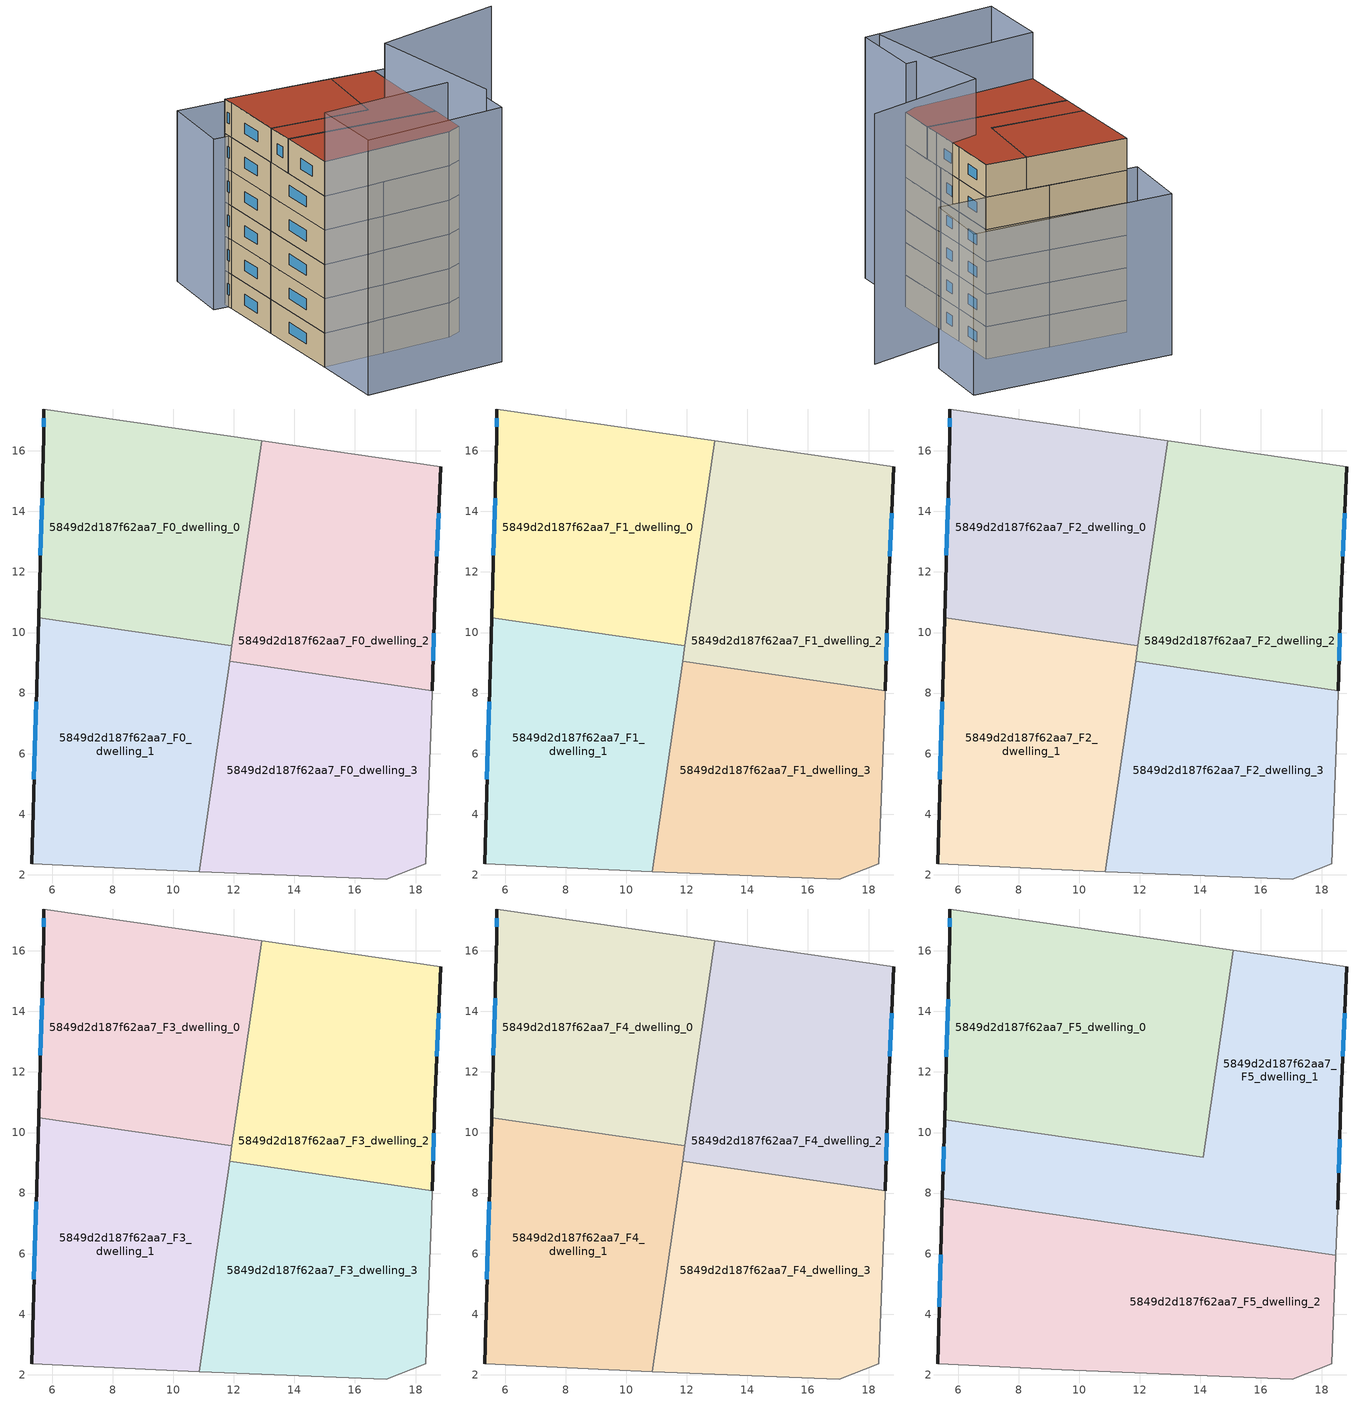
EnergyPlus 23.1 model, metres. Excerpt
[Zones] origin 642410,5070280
5849d2d187f62aa7_F0_dwelling_0
 floor ground (EU_floor_Construction): 12.92,16.33 11.94,9.57 5.56,10.49 5.73,16.48 5.73,17.38 z0
 wall outside (EU_wall_Construction): 5.73,17.38 5.73,16.48 5.56,10.49 z0:3
 wall to 5849d2d187f62aa7_F0_dwelling_1 (EU_wall_Construction): 5.56,10.49 11.94,9.57 z0:3
 wall adiabatic (EU_wall_Construction): 12.92,16.33 5.73,17.38 z0:3
 wall to 5849d2d187f62aa7_F0_dwelling_2 (EU_wall_Construction): 11.94,9.57 12.92,16.33 z0:3
 window (EU_Window_Construction): 5.67,14.43 5.62,12.54 / 5.73,17.07 5.73,16.79 z1.03:1.97
5849d2d187f62aa7_F0_dwelling_1
 floor ground (EU_floor_Construction): 11.94,9.57 10.85,2.11 9.43,2.17 5.32,2.37 5.56,10.49 z0
 wall outside (EU_wall_Construction): 5.56,10.49 5.32,2.37 z0:3
 wall adiabatic (EU_wall_Construction): 5.32,2.37 9.43,2.17 10.85,2.11 z0:3
 wall to 5849d2d187f62aa7_F0_dwelling_3 (EU_wall_Construction): 10.85,2.11 11.86,9.05 z0:3
 wall to 5849d2d187f62aa7_F0_dwelling_2 (EU_wall_Construction): 11.86,9.05 11.93,9.57 z0:3
 window (EU_Window_Construction): 5.48,7.71 5.4,5.15 z1.03:1.97
5849d2d187f62aa7_F0_dwelling_2
 floor ground (EU_floor_Construction): 18.84,15.47 18.64,10.97 18.55,8.08 11.86,9.05 12.92,16.33 z0
 wall outside (EU_wall_Construction): 18.55,8.08 18.64,10.97 18.84,15.47 z0:3
 wall to 5849d2d187f62aa7_F0_dwelling_3 (EU_wall_Construction): 11.86,9.05 18.55,8.08 z0:3
 wall adiabatic (EU_wall_Construction): 18.84,15.47 12.92,16.33 z0:3
 window (EU_Window_Construction): 18.71,12.51 18.77,13.93 / 18.58,9.07 18.61,9.98 z1.03:1.97
5849d2d187f62aa7_F0_dwelling_3
 floor ground (EU_floor_Construction): 18.55,8.08 18.54,7.47 18.33,2.36 17.03,1.86 10.85,2.11 11.86,9.05 z0
 wall adiabatic (EU_wall_Construction): 10.85,2.11 17.03,1.86 18.33,2.36 18.54,7.47 18.55,8.08 z0:3
5849d2d187f62aa7_F1_dwelling_0
 floor to 5849d2d187f62aa7_F0_dwelling_0 (EU_floor_Construction): 12.92,16.33 11.94,9.57 5.56,10.49 5.73,16.48 5.73,17.38 z3
 wall outside (EU_wall_Construction): 5.73,17.38 5.73,16.48 5.56,10.49 z3:6
 wall to 5849d2d187f62aa7_F1_dwelling_1 (EU_wall_Construction): 5.56,10.49 11.94,9.57 z3:6
 wall adiabatic (EU_wall_Construction): 12.92,16.33 5.73,17.38 z3:6
 wall to 5849d2d187f62aa7_F1_dwelling_2 (EU_wall_Construction): 11.94,9.57 12.92,16.33 z3:6
 window (EU_Window_Construction): 5.67,14.43 5.62,12.54 / 5.73,17.07 5.73,16.79 z4.03:4.97
5849d2d187f62aa7_F1_dwelling_1
 floor to 5849d2d187f62aa7_F0_dwelling_1 (EU_floor_Construction): 11.94,9.57 10.85,2.11 9.43,2.17 5.32,2.37 5.56,10.49 z3
 wall outside (EU_wall_Construction): 5.56,10.49 5.32,2.37 z3:6
 wall adiabatic (EU_wall_Construction): 5.32,2.37 9.43,2.17 10.85,2.11 z3:6
 wall to 5849d2d187f62aa7_F1_dwelling_3 (EU_wall_Construction): 10.85,2.11 11.86,9.05 z3:6
 wall to 5849d2d187f62aa7_F1_dwelling_2 (EU_wall_Construction): 11.86,9.05 11.93,9.57 z3:6
 window (EU_Window_Construction): 5.48,7.71 5.4,5.15 z4.03:4.97
5849d2d187f62aa7_F1_dwelling_2
 floor to 5849d2d187f62aa7_F0_dwelling_2 (EU_floor_Construction): 18.84,15.47 18.64,10.97 18.55,8.08 11.86,9.05 12.92,16.33 z3
 wall outside (EU_wall_Construction): 18.55,8.08 18.64,10.97 18.84,15.47 z3:6
 wall to 5849d2d187f62aa7_F1_dwelling_3 (EU_wall_Construction): 11.86,9.05 18.55,8.08 z3:6
 wall adiabatic (EU_wall_Construction): 18.84,15.47 12.92,16.33 z3:6
 window (EU_Window_Construction): 18.71,12.51 18.77,13.93 / 18.58,9.07 18.61,9.98 z4.03:4.97
5849d2d187f62aa7_F1_dwelling_3
 floor to 5849d2d187f62aa7_F0_dwelling_3 (EU_floor_Construction): 18.55,8.08 18.54,7.47 18.33,2.36 17.03,1.86 10.85,2.11 11.86,9.05 z3
 wall adiabatic (EU_wall_Construction): 10.85,2.11 17.03,1.86 18.33,2.36 18.54,7.47 18.55,8.08 z3:6
5849d2d187f62aa7_F2_dwelling_0
 floor to 5849d2d187f62aa7_F1_dwelling_0 (EU_floor_Construction): 12.92,16.33 11.94,9.57 5.56,10.49 5.73,16.48 5.73,17.38 z6
 wall outside (EU_wall_Construction): 5.73,17.38 5.73,16.48 5.56,10.49 z6:9
 wall to 5849d2d187f62aa7_F2_dwelling_1 (EU_wall_Construction): 5.56,10.49 11.94,9.57 z6:9
 wall adiabatic (EU_wall_Construction): 12.92,16.33 5.73,17.38 z6:9
 wall to 5849d2d187f62aa7_F2_dwelling_2 (EU_wall_Construction): 11.94,9.57 12.92,16.33 z6:9
 window (EU_Window_Construction): 5.67,14.43 5.62,12.54 / 5.73,17.07 5.73,16.79 z7.03:7.97
5849d2d187f62aa7_F2_dwelling_1
 floor to 5849d2d187f62aa7_F1_dwelling_1 (EU_floor_Construction): 11.94,9.57 10.85,2.11 9.43,2.17 5.32,2.37 5.56,10.49 z6
 wall outside (EU_wall_Construction): 5.56,10.49 5.32,2.37 z6:9
 wall adiabatic (EU_wall_Construction): 5.32,2.37 9.43,2.17 10.85,2.11 z6:9
 wall to 5849d2d187f62aa7_F2_dwelling_3 (EU_wall_Construction): 10.85,2.11 11.86,9.05 z6:9
 wall to 5849d2d187f62aa7_F2_dwelling_2 (EU_wall_Construction): 11.86,9.05 11.93,9.57 z6:9
 window (EU_Window_Construction): 5.48,7.71 5.4,5.15 z7.03:7.97
5849d2d187f62aa7_F2_dwelling_2
 floor to 5849d2d187f62aa7_F1_dwelling_2 (EU_floor_Construction): 18.84,15.47 18.64,10.97 18.55,8.08 11.86,9.05 12.92,16.33 z6
 wall outside (EU_wall_Construction): 18.55,8.08 18.64,10.97 18.84,15.47 z6:9
 wall to 5849d2d187f62aa7_F2_dwelling_3 (EU_wall_Construction): 11.86,9.05 18.55,8.08 z6:9
 wall adiabatic (EU_wall_Construction): 18.84,15.47 12.92,16.33 z6:9
 window (EU_Window_Construction): 18.71,12.51 18.77,13.93 / 18.58,9.07 18.61,9.98 z7.03:7.97
5849d2d187f62aa7_F2_dwelling_3
 floor to 5849d2d187f62aa7_F1_dwelling_3 (EU_floor_Construction): 18.55,8.08 18.54,7.47 18.33,2.36 17.03,1.86 10.85,2.11 11.86,9.05 z6
 wall adiabatic (EU_wall_Construction): 10.85,2.11 17.03,1.86 18.33,2.36 18.54,7.47 18.55,8.08 z6:9
5849d2d187f62aa7_F3_dwelling_0
 floor to 5849d2d187f62aa7_F2_dwelling_0 (EU_floor_Construction): 12.92,16.33 11.94,9.57 5.56,10.49 5.73,16.48 5.73,17.38 z9
 wall outside (EU_wall_Construction): 5.73,17.38 5.73,16.48 5.56,10.49 z9:12
 wall to 5849d2d187f62aa7_F3_dwelling_1 (EU_wall_Construction): 5.56,10.49 11.94,9.57 z9:12
 wall adiabatic (EU_wall_Construction): 12.92,16.33 5.73,17.38 z9:12
 wall to 5849d2d187f62aa7_F3_dwelling_2 (EU_wall_Construction): 11.94,9.57 12.92,16.33 z9:12
 window (EU_Window_Construction): 5.67,14.43 5.62,12.54 / 5.73,17.07 5.73,16.79 z10.03:10.97
5849d2d187f62aa7_F3_dwelling_1
 floor to 5849d2d187f62aa7_F2_dwelling_1 (EU_floor_Construction): 11.94,9.57 10.85,2.11 9.43,2.17 5.32,2.37 5.56,10.49 z9
 wall outside (EU_wall_Construction): 5.56,10.49 5.32,2.37 z9:12
 wall adiabatic (EU_wall_Construction): 5.32,2.37 9.43,2.17 10.85,2.11 z9:12
 wall to 5849d2d187f62aa7_F3_dwelling_3 (EU_wall_Construction): 10.85,2.11 11.86,9.05 z9:12
 wall to 5849d2d187f62aa7_F3_dwelling_2 (EU_wall_Construction): 11.86,9.05 11.93,9.57 z9:12
 window (EU_Window_Construction): 5.48,7.71 5.4,5.15 z10.03:10.97
5849d2d187f62aa7_F3_dwelling_2
 floor to 5849d2d187f62aa7_F2_dwelling_2 (EU_floor_Construction): 18.84,15.47 18.64,10.97 18.55,8.08 11.86,9.05 12.92,16.33 z9
 wall outside (EU_wall_Construction): 18.55,8.08 18.64,10.97 18.84,15.47 z9:12
 wall to 5849d2d187f62aa7_F3_dwelling_3 (EU_wall_Construction): 11.86,9.05 18.55,8.08 z9:12
 wall adiabatic (EU_wall_Construction): 18.84,15.47 12.92,16.33 z9:12
 window (EU_Window_Construction): 18.71,12.51 18.77,13.93 / 18.58,9.07 18.61,9.98 z10.03:10.97
5849d2d187f62aa7_F3_dwelling_3
 floor to 5849d2d187f62aa7_F2_dwelling_3 (EU_floor_Construction): 18.55,8.08 18.54,7.47 18.33,2.36 17.03,1.86 10.85,2.11 11.86,9.05 z9
 wall adiabatic (EU_wall_Construction): 10.85,2.11 17.03,1.86 18.33,2.36 18.54,7.47 18.55,8.08 z9:12
5849d2d187f62aa7_F4_dwelling_0
 floor to 5849d2d187f62aa7_F3_dwelling_0 (EU_floor_Construction): 12.92,16.33 11.94,9.57 5.56,10.49 5.73,16.48 5.73,17.38 z12
 wall outside (EU_wall_Construction): 5.73,17.38 5.73,16.48 5.56,10.49 z12:15
 wall to 5849d2d187f62aa7_F4_dwelling_1 (EU_wall_Construction): 5.56,10.49 11.94,9.57 z12:15
 wall adiabatic (EU_wall_Construction): 12.92,16.33 5.73,17.38 z12:15
 wall to 5849d2d187f62aa7_F4_dwelling_2 (EU_wall_Construction): 11.94,9.57 12.92,16.33 z12:15
 window (EU_Window_Construction): 5.67,14.43 5.62,12.54 / 5.73,17.07 5.73,16.79 z13.03:13.97
5849d2d187f62aa7_F4_dwelling_1
 floor to 5849d2d187f62aa7_F3_dwelling_1 (EU_floor_Construction): 11.94,9.57 10.85,2.11 9.43,2.17 5.32,2.37 5.56,10.49 z12
 wall outside (EU_wall_Construction): 5.56,10.49 5.32,2.37 z12:15
 wall adiabatic (EU_wall_Construction): 5.32,2.37 9.43,2.17 10.85,2.11 z12:15
 wall to 5849d2d187f62aa7_F4_dwelling_3 (EU_wall_Construction): 10.85,2.11 11.86,9.05 z12:15
 wall to 5849d2d187f62aa7_F4_dwelling_2 (EU_wall_Construction): 11.86,9.05 11.93,9.57 z12:15
 window (EU_Window_Construction): 5.48,7.71 5.4,5.15 z13.03:13.97
5849d2d187f62aa7_F4_dwelling_2
 floor to 5849d2d187f62aa7_F3_dwelling_2 (EU_floor_Construction): 18.84,15.47 18.64,10.97 18.55,8.08 11.86,9.05 12.92,16.33 z12
 wall outside (EU_wall_Construction): 18.55,8.08 18.64,10.97 18.84,15.47 z12:15
 wall to 5849d2d187f62aa7_F4_dwelling_3 (EU_wall_Construction): 11.86,9.05 18.55,8.08 z12:15
 wall adiabatic (EU_wall_Construction): 18.84,15.47 12.92,16.33 z12:15
 window (EU_Window_Construction): 18.71,12.51 18.77,13.93 / 18.58,9.07 18.61,9.98 z13.03:13.97
5849d2d187f62aa7_F4_dwelling_3
 floor to 5849d2d187f62aa7_F3_dwelling_3 (EU_floor_Construction): 18.55,8.08 18.54,7.47 18.33,2.36 17.03,1.86 10.85,2.11 11.86,9.05 z12
 wall adiabatic (EU_wall_Construction): 10.85,2.11 17.03,1.86 18.33,2.36 18.54,7.47 18.55,8.08 z12:15
5849d2d187f62aa7_F5_dwelling_0
 floor to 5849d2d187f62aa7_F4_dwelling_0 (EU_floor_Construction): 12.92,16.33 11.94,9.57 5.56,10.49 5.73,16.48 5.73,17.38 z15
 floor to 5849d2d187f62aa7_F4_dwelling_2 (EU_floor_Construction): 15.08,16.02 14.09,9.18 11.92,9.49 12.92,16.33 z15
 floor to 5849d2d187f62aa7_F4_dwelling_1 (EU_floor_Construction): 11.93,9.57 11.92,9.49 5.56,10.42 5.56,10.49 z15
 wall outside (EU_wall_Construction): 5.73,17.38 5.73,16.48 5.56,10.42 z15:18
 wall to 5849d2d187f62aa7_F5_dwelling_1 (EU_wall_Construction): 5.56,10.42 14.09,9.18 15.08,16.02 z15:18
 wall adiabatic (EU_wall_Construction): 15.08,16.02 5.73,17.38 z15:18
 window (EU_Window_Construction): 5.67,14.4 5.61,12.49 / 5.73,17.07 5.73,16.79 z16.03:16.97
 roof outside (EU_roof_Construction): 14.09,9.18 15.08,16.02 5.73,17.38 5.73,16.48 5.56,10.42 z18
5849d2d187f62aa7_F5_dwelling_1
 floor to 5849d2d187f62aa7_F4_dwelling_2 (EU_floor_Construction): 18.84,15.47 18.64,10.97 18.55,8.08 11.86,9.05 11.92,9.49 14.09,9.18 15.08,16.02 z15
 floor to 5849d2d187f62aa7_F4_dwelling_1 (EU_floor_Construction): 11.92,9.49 11.56,6.95 5.48,7.83 5.56,10.42 z15
 floor to 5849d2d187f62aa7_F4_dwelling_3 (EU_floor_Construction): 18.55,8.08 18.54,7.47 18.47,5.95 11.56,6.95 11.86,9.05 z15
 wall outside (EU_wall_Construction): 18.54,7.47 18.64,10.97 18.84,15.47 / 5.56,10.42 5.48,7.83 z15:18
 wall adiabatic (EU_wall_Construction): 18.84,15.47 15.08,16.02 / 18.47,5.95 18.54,7.47 z15:18
 wall to 5849d2d187f62aa7_F5_dwelling_2 (EU_wall_Construction): 5.48,7.83 18.47,5.95 z15:18
 window (EU_Window_Construction): 18.71,12.51 18.77,13.93 / 18.57,8.67 18.6,9.77 / 5.53,9.53 5.51,8.72 z16.03:16.97
 roof outside (EU_roof_Construction): 18.47,5.95 18.54,7.47 18.64,10.97 18.84,15.47 15.08,16.02 14.09,9.18 5.56,10.42 5.48,7.83 z18
5849d2d187f62aa7_F5_dwelling_2
 floor to 5849d2d187f62aa7_F4_dwelling_1 (EU_floor_Construction): 11.56,6.95 10.85,2.11 9.43,2.17 5.32,2.37 5.48,7.83 z15
 floor to 5849d2d187f62aa7_F4_dwelling_3 (EU_floor_Construction): 18.47,5.95 18.33,2.36 17.03,1.86 10.85,2.11 11.56,6.95 z15
 wall outside (EU_wall_Construction): 5.48,7.83 5.32,2.37 z15:18
 wall adiabatic (EU_wall_Construction): 5.32,2.37 9.43,2.17 17.03,1.86 18.33,2.36 18.47,5.95 z15:18
 window (EU_Window_Construction): 5.43,5.96 5.38,4.24 z16.03:16.97
 roof outside (EU_roof_Construction): 18.33,2.36 18.47,5.95 5.48,7.83 5.32,2.37 9.43,2.17 17.03,1.86 z18
shading: 5.12,-4.24 5.32,2.37 / 5.32,2.37 17.97,1.98 / 17.97,1.98 17.77,-4.62 / 17.77,-4.62 5.12,-4.24 z0:22.3; 17.6,-2.65 16,9.65 / 16,9.65 27.31,11.12 z0:23.2; 22.88,14.57 23.64,21.27 z0:14.2; 5.2,23.46 24,21.23 / 24,21.23 23.23,14.8 / 23.23,14.8 4.44,17.03 / 4.44,17.03 5.2,23.46 z0:14.9
[Building]
EU S2 Campaign: North Axis=0; Terrain=City; Solar Distribution=FullExterior
[Site:Location]
Lyon-Bron: Latitude=45.75; Longitude=5; Time Zone=1; Elevation=198
[SizingPeriod:WeatherFileDays]
AnnualSizingPeriod: Begin Month=1; Begin Day of Month=1; End Month=12; End Day of Month=31; Day of Week for Start Day=Monday; Use Weather File Daylight Saving Period=No; Use Weather File Rain and Snow Indicators=No
[MATERIAL]
EU_InternalMass_Material: Roughness=MediumRough; Thickness=0.1; Conductivity=1; Density=1800; Specific Heat=900; Thermal Absorptance=0.9; Solar Absorptance=0.7; Visible Absorptance=0.7
[MATERIAL:NOMASS] Roughness=MediumRough; Thermal Absorptance=0.9; Solar Absorptance=0.7; Visible Absorptance=0.7
Name | Thermal Resistance
EU_wall_NoMass | 0.524421
EU_roof_NoMass | 0.457793
EU_floor_NoMass | 0.384546
[WINDOWMATERIAL:SIMPLEGLAZINGSYSTEM]
EU_Window_SimpleGlazing: UFactor=2.51378; Solar Heat Gain Coefficient=0.75; Visible Transmittance=0.75
[CONSTRUCTION]
EU_wall_Construction: EU_wall_NoMass
EU_roof_Construction: EU_roof_NoMass
EU_floor_Construction: EU_floor_NoMass
EU_Window_Construction: EU_Window_SimpleGlazing
EU_InternalMass_Construction: EU_InternalMass_Material
[ZONE] Type=1; Multiplier=1; Ceiling Height=autocalculate; Floor Area=autocalculate; Part of Total Floor Area=Yes
Name | Volume
5849d2d187f62aa7_F0_dwelling_0; 5849d2d187f62aa7_F1_dwelling_0; 5849d2d187f62aa7_F2_dwelling_0; 5849d2d187f62aa7_F3_dwelling_0; 5849d2d187f62aa7_F4_dwelling_0 | 140.391
5849d2d187f62aa7_F5_dwelling_0 | 187.169
5849d2d187f62aa7_F0_dwelling_1; 5849d2d187f62aa7_F1_dwelling_1; 5849d2d187f62aa7_F2_dwelling_1; 5849d2d187f62aa7_F3_dwelling_1; 5849d2d187f62aa7_F4_dwelling_1 | 140.389
5849d2d187f62aa7_F5_dwelling_1 | 187.186
5849d2d187f62aa7_F0_dwelling_2; 5849d2d187f62aa7_F1_dwelling_2; 5849d2d187f62aa7_F2_dwelling_2; 5849d2d187f62aa7_F3_dwelling_2; 5849d2d187f62aa7_F4_dwelling_2 | 140.382
5849d2d187f62aa7_F5_dwelling_2 | 187.176
5849d2d187f62aa7_F0_dwelling_3; 5849d2d187f62aa7_F1_dwelling_3; 5849d2d187f62aa7_F2_dwelling_3; 5849d2d187f62aa7_F3_dwelling_3; 5849d2d187f62aa7_F4_dwelling_3 | 140.393
[INTERNALMASS] Construction=EU_InternalMass_Construction
Name | Zone or ZoneList | Surface Area
5849d2d187f62aa7_F0_dwelling_0_EU_InternalMass | 5849d2d187f62aa7_F0_dwelling_0 | 46.7952
5849d2d187f62aa7_F0_dwelling_1_EU_InternalMass | 5849d2d187f62aa7_F0_dwelling_1 | 46.7949
5849d2d187f62aa7_F0_dwelling_2_EU_InternalMass | 5849d2d187f62aa7_F0_dwelling_2 | 46.7941
5849d2d187f62aa7_F0_dwelling_3_EU_InternalMass | 5849d2d187f62aa7_F0_dwelling_3 | 46.7984
5849d2d187f62aa7_F1_dwelling_0_EU_InternalMass | 5849d2d187f62aa7_F1_dwelling_0 | 46.7952
5849d2d187f62aa7_F1_dwelling_1_EU_InternalMass | 5849d2d187f62aa7_F1_dwelling_1 | 46.7949
5849d2d187f62aa7_F1_dwelling_2_EU_InternalMass | 5849d2d187f62aa7_F1_dwelling_2 | 46.7941
5849d2d187f62aa7_F1_dwelling_3_EU_InternalMass | 5849d2d187f62aa7_F1_dwelling_3 | 46.7984
5849d2d187f62aa7_F2_dwelling_0_EU_InternalMass | 5849d2d187f62aa7_F2_dwelling_0 | 46.7952
5849d2d187f62aa7_F2_dwelling_1_EU_InternalMass | 5849d2d187f62aa7_F2_dwelling_1 | 46.7949
5849d2d187f62aa7_F2_dwelling_2_EU_InternalMass | 5849d2d187f62aa7_F2_dwelling_2 | 46.7941
5849d2d187f62aa7_F2_dwelling_3_EU_InternalMass | 5849d2d187f62aa7_F2_dwelling_3 | 46.7984
5849d2d187f62aa7_F3_dwelling_0_EU_InternalMass | 5849d2d187f62aa7_F3_dwelling_0 | 46.7952
5849d2d187f62aa7_F3_dwelling_1_EU_InternalMass | 5849d2d187f62aa7_F3_dwelling_1 | 46.7949
5849d2d187f62aa7_F3_dwelling_2_EU_InternalMass | 5849d2d187f62aa7_F3_dwelling_2 | 46.7941
5849d2d187f62aa7_F3_dwelling_3_EU_InternalMass | 5849d2d187f62aa7_F3_dwelling_3 | 46.7984
5849d2d187f62aa7_F4_dwelling_0_EU_InternalMass | 5849d2d187f62aa7_F4_dwelling_0 | 46.7952
5849d2d187f62aa7_F4_dwelling_1_EU_InternalMass | 5849d2d187f62aa7_F4_dwelling_1 | 46.7949
5849d2d187f62aa7_F4_dwelling_2_EU_InternalMass | 5849d2d187f62aa7_F4_dwelling_2 | 46.7941
5849d2d187f62aa7_F4_dwelling_3_EU_InternalMass | 5849d2d187f62aa7_F4_dwelling_3 | 46.7984
5849d2d187f62aa7_F5_dwelling_0_EU_InternalMass | 5849d2d187f62aa7_F5_dwelling_0 | 62.3885
5849d2d187f62aa7_F5_dwelling_1_EU_InternalMass | 5849d2d187f62aa7_F5_dwelling_1 | 62.3951
5849d2d187f62aa7_F5_dwelling_2_EU_InternalMass | 5849d2d187f62aa7_F5_dwelling_2 | 62.3909
[OTHEREQUIPMENT] Fuel Type=Electricity; Design Level Calculation Method=Watts/Area; Power per Zone Floor Area=1; Fraction Latent=0; Fraction Radiant=0; Fraction Lost=0; Carbon Dioxide Generation Rate=0; EndUse Subcategory=EU_Step8_InternalGains
Name | Zone or ZoneList or Space or SpaceList | Schedule
EU_Step8_InternalGain_5849d2d187f62aa7_F0_dwelling_0_f000 | 5849d2d187f62aa7_F0_dwelling_0 | EU_Step8_GainSchedule_5849d2d187f62aa7_F0_dwelling_0_f000
EU_Step8_InternalGain_5849d2d187f62aa7_F0_dwelling_1_f000 | 5849d2d187f62aa7_F0_dwelling_1 | EU_Step8_GainSchedule_5849d2d187f62aa7_F0_dwelling_1_f000
EU_Step8_InternalGain_5849d2d187f62aa7_F0_dwelling_2_f000 | 5849d2d187f62aa7_F0_dwelling_2 | EU_Step8_GainSchedule_5849d2d187f62aa7_F0_dwelling_2_f000
EU_Step8_InternalGain_5849d2d187f62aa7_F0_dwelling_3_f000 | 5849d2d187f62aa7_F0_dwelling_3 | EU_Step8_GainSchedule_5849d2d187f62aa7_F0_dwelling_3_f000
EU_Step8_InternalGain_5849d2d187f62aa7_F1_dwelling_0_f000 | 5849d2d187f62aa7_F1_dwelling_0 | EU_Step8_GainSchedule_5849d2d187f62aa7_F1_dwelling_0_f000
EU_Step8_InternalGain_5849d2d187f62aa7_F1_dwelling_1_f000 | 5849d2d187f62aa7_F1_dwelling_1 | EU_Step8_GainSchedule_5849d2d187f62aa7_F1_dwelling_1_f000
EU_Step8_InternalGain_5849d2d187f62aa7_F1_dwelling_2_f000 | 5849d2d187f62aa7_F1_dwelling_2 | EU_Step8_GainSchedule_5849d2d187f62aa7_F1_dwelling_2_f000
EU_Step8_InternalGain_5849d2d187f62aa7_F1_dwelling_3_f000 | 5849d2d187f62aa7_F1_dwelling_3 | EU_Step8_GainSchedule_5849d2d187f62aa7_F1_dwelling_3_f000
EU_Step8_InternalGain_5849d2d187f62aa7_F2_dwelling_0_f000 | 5849d2d187f62aa7_F2_dwelling_0 | EU_Step8_GainSchedule_5849d2d187f62aa7_F2_dwelling_0_f000
EU_Step8_InternalGain_5849d2d187f62aa7_F2_dwelling_1_f000 | 5849d2d187f62aa7_F2_dwelling_1 | EU_Step8_GainSchedule_5849d2d187f62aa7_F2_dwelling_1_f000
EU_Step8_InternalGain_5849d2d187f62aa7_F2_dwelling_2_f000 | 5849d2d187f62aa7_F2_dwelling_2 | EU_Step8_GainSchedule_5849d2d187f62aa7_F2_dwelling_2_f000
EU_Step8_InternalGain_5849d2d187f62aa7_F2_dwelling_3_f000 | 5849d2d187f62aa7_F2_dwelling_3 | EU_Step8_GainSchedule_5849d2d187f62aa7_F2_dwelling_3_f000
EU_Step8_InternalGain_5849d2d187f62aa7_F3_dwelling_0_f000 | 5849d2d187f62aa7_F3_dwelling_0 | EU_Step8_GainSchedule_5849d2d187f62aa7_F3_dwelling_0_f000
EU_Step8_InternalGain_5849d2d187f62aa7_F3_dwelling_1_f000 | 5849d2d187f62aa7_F3_dwelling_1 | EU_Step8_GainSchedule_5849d2d187f62aa7_F3_dwelling_1_f000
EU_Step8_InternalGain_5849d2d187f62aa7_F3_dwelling_2_f000 | 5849d2d187f62aa7_F3_dwelling_2 | EU_Step8_GainSchedule_5849d2d187f62aa7_F3_dwelling_2_f000
EU_Step8_InternalGain_5849d2d187f62aa7_F3_dwelling_3_f000 | 5849d2d187f62aa7_F3_dwelling_3 | EU_Step8_GainSchedule_5849d2d187f62aa7_F3_dwelling_3_f000
EU_Step8_InternalGain_5849d2d187f62aa7_F4_dwelling_0_f000 | 5849d2d187f62aa7_F4_dwelling_0 | EU_Step8_GainSchedule_5849d2d187f62aa7_F4_dwelling_0_f000
EU_Step8_InternalGain_5849d2d187f62aa7_F4_dwelling_1_f000 | 5849d2d187f62aa7_F4_dwelling_1 | EU_Step8_GainSchedule_5849d2d187f62aa7_F4_dwelling_1_f000
EU_Step8_InternalGain_5849d2d187f62aa7_F4_dwelling_2_f000 | 5849d2d187f62aa7_F4_dwelling_2 | EU_Step8_GainSchedule_5849d2d187f62aa7_F4_dwelling_2_f000
EU_Step8_InternalGain_5849d2d187f62aa7_F4_dwelling_3_f000 | 5849d2d187f62aa7_F4_dwelling_3 | EU_Step8_GainSchedule_5849d2d187f62aa7_F4_dwelling_3_f000
EU_Step8_InternalGain_5849d2d187f62aa7_F5_dwelling_0_f000 | 5849d2d187f62aa7_F5_dwelling_0 | EU_Step8_GainSchedule_5849d2d187f62aa7_F5_dwelling_0_f000
EU_Step8_InternalGain_5849d2d187f62aa7_F5_dwelling_1_f000 | 5849d2d187f62aa7_F5_dwelling_1 | EU_Step8_GainSchedule_5849d2d187f62aa7_F5_dwelling_1_f000
EU_Step8_InternalGain_5849d2d187f62aa7_F5_dwelling_2_f000 | 5849d2d187f62aa7_F5_dwelling_2 | EU_Step8_GainSchedule_5849d2d187f62aa7_F5_dwelling_2_f000
[ZONEVENTILATION:DESIGNFLOWRATE] Schedule=EU_AlwaysOn; Design Flow Rate Calculation Method=AirChanges/Hour; Air Changes per Hour=0.520093; Ventilation Type=Natural; Fan Pressure Rise=0; Fan Total Efficiency=1; Constant Term Coefficient=1; Temperature Term Coefficient=0; Velocity Term Coefficient=0; Velocity Squared Term Coefficient=0; Minimum Indoor Temperature=-100; Maximum Indoor Temperature=100; Delta Temperature=-100; Minimum Outdoor Temperature=-100; Maximum Outdoor Temperature=100; Maximum Wind Speed=40
Name | Zone or ZoneList or Space or SpaceList
EU_ConstantAir_5849d2d187f62aa7_F0_dwelling_0 | 5849d2d187f62aa7_F0_dwelling_0
EU_ConstantAir_5849d2d187f62aa7_F0_dwelling_1 | 5849d2d187f62aa7_F0_dwelling_1
EU_ConstantAir_5849d2d187f62aa7_F0_dwelling_2 | 5849d2d187f62aa7_F0_dwelling_2
EU_ConstantAir_5849d2d187f62aa7_F0_dwelling_3 | 5849d2d187f62aa7_F0_dwelling_3
EU_ConstantAir_5849d2d187f62aa7_F1_dwelling_0 | 5849d2d187f62aa7_F1_dwelling_0
EU_ConstantAir_5849d2d187f62aa7_F1_dwelling_1 | 5849d2d187f62aa7_F1_dwelling_1
EU_ConstantAir_5849d2d187f62aa7_F1_dwelling_2 | 5849d2d187f62aa7_F1_dwelling_2
EU_ConstantAir_5849d2d187f62aa7_F1_dwelling_3 | 5849d2d187f62aa7_F1_dwelling_3
EU_ConstantAir_5849d2d187f62aa7_F2_dwelling_0 | 5849d2d187f62aa7_F2_dwelling_0
EU_ConstantAir_5849d2d187f62aa7_F2_dwelling_1 | 5849d2d187f62aa7_F2_dwelling_1
EU_ConstantAir_5849d2d187f62aa7_F2_dwelling_2 | 5849d2d187f62aa7_F2_dwelling_2
EU_ConstantAir_5849d2d187f62aa7_F2_dwelling_3 | 5849d2d187f62aa7_F2_dwelling_3
EU_ConstantAir_5849d2d187f62aa7_F3_dwelling_0 | 5849d2d187f62aa7_F3_dwelling_0
EU_ConstantAir_5849d2d187f62aa7_F3_dwelling_1 | 5849d2d187f62aa7_F3_dwelling_1
EU_ConstantAir_5849d2d187f62aa7_F3_dwelling_2 | 5849d2d187f62aa7_F3_dwelling_2
EU_ConstantAir_5849d2d187f62aa7_F3_dwelling_3 | 5849d2d187f62aa7_F3_dwelling_3
EU_ConstantAir_5849d2d187f62aa7_F4_dwelling_0 | 5849d2d187f62aa7_F4_dwelling_0
EU_ConstantAir_5849d2d187f62aa7_F4_dwelling_1 | 5849d2d187f62aa7_F4_dwelling_1
EU_ConstantAir_5849d2d187f62aa7_F4_dwelling_2 | 5849d2d187f62aa7_F4_dwelling_2
EU_ConstantAir_5849d2d187f62aa7_F4_dwelling_3 | 5849d2d187f62aa7_F4_dwelling_3
EU_ConstantAir_5849d2d187f62aa7_F5_dwelling_0 | 5849d2d187f62aa7_F5_dwelling_0
EU_ConstantAir_5849d2d187f62aa7_F5_dwelling_1 | 5849d2d187f62aa7_F5_dwelling_1
EU_ConstantAir_5849d2d187f62aa7_F5_dwelling_2 | 5849d2d187f62aa7_F5_dwelling_2
[HVACTEMPLATE:THERMOSTAT] Constant Heating Setpoint=20; Constant Cooling Setpoint=50
EU_HeatOnly_5849d2d187f62aa7_F0_dwelling_0; EU_HeatOnly_5849d2d187f62aa7_F0_dwelling_1; EU_HeatOnly_5849d2d187f62aa7_F0_dwelling_2; EU_HeatOnly_5849d2d187f62aa7_F0_dwelling_3; EU_HeatOnly_5849d2d187f62aa7_F1_dwelling_0; EU_HeatOnly_5849d2d187f62aa7_F1_dwelling_1; EU_HeatOnly_5849d2d187f62aa7_F1_dwelling_2; EU_HeatOnly_5849d2d187f62aa7_F1_dwelling_3; EU_HeatOnly_5849d2d187f62aa7_F2_dwelling_0; EU_HeatOnly_5849d2d187f62aa7_F2_dwelling_1; EU_HeatOnly_5849d2d187f62aa7_F2_dwelling_2; EU_HeatOnly_5849d2d187f62aa7_F2_dwelling_3; EU_HeatOnly_5849d2d187f62aa7_F3_dwelling_0; EU_HeatOnly_5849d2d187f62aa7_F3_dwelling_1; EU_HeatOnly_5849d2d187f62aa7_F3_dwelling_2; EU_HeatOnly_5849d2d187f62aa7_F3_dwelling_3; EU_HeatOnly_5849d2d187f62aa7_F4_dwelling_0; EU_HeatOnly_5849d2d187f62aa7_F4_dwelling_1; EU_HeatOnly_5849d2d187f62aa7_F4_dwelling_2; EU_HeatOnly_5849d2d187f62aa7_F4_dwelling_3; EU_HeatOnly_5849d2d187f62aa7_F5_dwelling_0; EU_HeatOnly_5849d2d187f62aa7_F5_dwelling_1; EU_HeatOnly_5849d2d187f62aa7_F5_dwelling_2
[HVACTEMPLATE:ZONE:IDEALLOADSAIRSYSTEM] System Availability Schedule=EU_AlwaysOn; Maximum Heating Supply Air Temperature=50; Minimum Cooling Supply Air Temperature=13; Maximum Heating Supply Air Humidity Ratio=0.0156; Minimum Cooling Supply Air Humidity Ratio=0.0077; Heating Limit=NoLimit; Cooling Limit=NoLimit; Heating Availability Schedule=EU_AlwaysOn; Cooling Availability Schedule=EU_CoolingOff; Dehumidification Control Type=ConstantSensibleHeatRatio; Cooling Sensible Heat Ratio=0.7; Dehumidification Setpoint=60; Humidification Control Type=None; Humidification Setpoint=30; Outdoor Air Method=None; Outdoor Air Flow Rate per Person=0.00944; Outdoor Air Flow Rate per Zone Floor Area=0; Outdoor Air Flow Rate per Zone=0; Demand Controlled Ventilation Type=None; Outdoor Air Economizer Type=NoEconomizer; Heat Recovery Type=None; Sensible Heat Recovery Effectiveness=0.7; Latent Heat Recovery Effectiveness=0.65
Name | Template Thermostat
5849d2d187f62aa7_F0_dwelling_0 | EU_HeatOnly_5849d2d187f62aa7_F0_dwelling_0
5849d2d187f62aa7_F0_dwelling_1 | EU_HeatOnly_5849d2d187f62aa7_F0_dwelling_1
5849d2d187f62aa7_F0_dwelling_2 | EU_HeatOnly_5849d2d187f62aa7_F0_dwelling_2
5849d2d187f62aa7_F0_dwelling_3 | EU_HeatOnly_5849d2d187f62aa7_F0_dwelling_3
5849d2d187f62aa7_F1_dwelling_0 | EU_HeatOnly_5849d2d187f62aa7_F1_dwelling_0
5849d2d187f62aa7_F1_dwelling_1 | EU_HeatOnly_5849d2d187f62aa7_F1_dwelling_1
5849d2d187f62aa7_F1_dwelling_2 | EU_HeatOnly_5849d2d187f62aa7_F1_dwelling_2
5849d2d187f62aa7_F1_dwelling_3 | EU_HeatOnly_5849d2d187f62aa7_F1_dwelling_3
5849d2d187f62aa7_F2_dwelling_0 | EU_HeatOnly_5849d2d187f62aa7_F2_dwelling_0
5849d2d187f62aa7_F2_dwelling_1 | EU_HeatOnly_5849d2d187f62aa7_F2_dwelling_1
5849d2d187f62aa7_F2_dwelling_2 | EU_HeatOnly_5849d2d187f62aa7_F2_dwelling_2
5849d2d187f62aa7_F2_dwelling_3 | EU_HeatOnly_5849d2d187f62aa7_F2_dwelling_3
5849d2d187f62aa7_F3_dwelling_0 | EU_HeatOnly_5849d2d187f62aa7_F3_dwelling_0
5849d2d187f62aa7_F3_dwelling_1 | EU_HeatOnly_5849d2d187f62aa7_F3_dwelling_1
5849d2d187f62aa7_F3_dwelling_2 | EU_HeatOnly_5849d2d187f62aa7_F3_dwelling_2
5849d2d187f62aa7_F3_dwelling_3 | EU_HeatOnly_5849d2d187f62aa7_F3_dwelling_3
5849d2d187f62aa7_F4_dwelling_0 | EU_HeatOnly_5849d2d187f62aa7_F4_dwelling_0
5849d2d187f62aa7_F4_dwelling_1 | EU_HeatOnly_5849d2d187f62aa7_F4_dwelling_1
5849d2d187f62aa7_F4_dwelling_2 | EU_HeatOnly_5849d2d187f62aa7_F4_dwelling_2
5849d2d187f62aa7_F4_dwelling_3 | EU_HeatOnly_5849d2d187f62aa7_F4_dwelling_3
5849d2d187f62aa7_F5_dwelling_0 | EU_HeatOnly_5849d2d187f62aa7_F5_dwelling_0
5849d2d187f62aa7_F5_dwelling_1 | EU_HeatOnly_5849d2d187f62aa7_F5_dwelling_1
5849d2d187f62aa7_F5_dwelling_2 | EU_HeatOnly_5849d2d187f62aa7_F5_dwelling_2
[SIZING:ZONE] Zone Cooling Design Supply Air Temperature Input Method=SupplyAirTemperature; Zone Cooling Design Supply Air Temperature=13; Zone Heating Design Supply Air Temperature Input Method=SupplyAirTemperature; Zone Heating Design Supply Air Temperature=50; Zone Cooling Design Supply Air Humidity Ratio=0.008; Zone Heating Design Supply Air Humidity Ratio=0.008; Cooling Design Air Flow Method=DesignDay; Cooling Design Air Flow Rate=0; Cooling Minimum Air Flow per Zone Floor Area=0.000762; Cooling Minimum Air Flow=0; Cooling Minimum Air Flow Fraction=0.2; Heating Design Air Flow Method=DesignDay; Heating Design Air Flow Rate=0; Heating Maximum Air Flow per Zone Floor Area=0.002032; Heating Maximum Air Flow=0.141576; Heating Maximum Air Flow Fraction=0.3; Account for Dedicated Outdoor Air System=No; Dedicated Outdoor Air System Control Strategy=NeutralSupplyAir; Dedicated Outdoor Air Low Setpoint Temperature for Design=autosize; Dedicated Outdoor Air High Setpoint Temperature for Design=autosize; Zone Load Sizing Method=Sensible Load Only No Latent Load; Zone Latent Cooling Design Supply Air Humidity Ratio Input Method=HumidityRatioDifference; Zone Cooling Design Supply Air Humidity Ratio Difference=0.005; Zone Latent Heating Design Supply Air Humidity Ratio Input Method=HumidityRatioDifference; Zone Humidification Design Supply Air Humidity Ratio Difference=0.005
5849d2d187f62aa7_F0_dwelling_0; 5849d2d187f62aa7_F0_dwelling_1; 5849d2d187f62aa7_F0_dwelling_2; 5849d2d187f62aa7_F0_dwelling_3; 5849d2d187f62aa7_F1_dwelling_0; 5849d2d187f62aa7_F1_dwelling_1; 5849d2d187f62aa7_F1_dwelling_2; 5849d2d187f62aa7_F1_dwelling_3; 5849d2d187f62aa7_F2_dwelling_0; 5849d2d187f62aa7_F2_dwelling_1; 5849d2d187f62aa7_F2_dwelling_2; 5849d2d187f62aa7_F2_dwelling_3; 5849d2d187f62aa7_F3_dwelling_0; 5849d2d187f62aa7_F3_dwelling_1; 5849d2d187f62aa7_F3_dwelling_2; 5849d2d187f62aa7_F3_dwelling_3; 5849d2d187f62aa7_F4_dwelling_0; 5849d2d187f62aa7_F4_dwelling_1; 5849d2d187f62aa7_F4_dwelling_2; 5849d2d187f62aa7_F4_dwelling_3; 5849d2d187f62aa7_F5_dwelling_0; 5849d2d187f62aa7_F5_dwelling_1; 5849d2d187f62aa7_F5_dwelling_2
[SCHEDULE:CONSTANT]
Name | Hourly Value
EU_AlwaysOn | 1
EU_CoolingOff | 0
[SCHEDULE:FILE] Column Number=1; Rows to Skip at Top=0; Number of Hours of Data=8760; Column Separator=Comma; Interpolate to Timestep=No; Minutes per Item=60; Adjust Schedule for Daylight Savings=Yes
Name | File
EU_Step8_GainSchedule_5849d2d187f62aa7_F0_dwelling_0_f000 | ../../schedules/5849d2d187f62aa7/5849d2d187f62aa7_F0_dwelling_0_f000_gain.csv
EU_Step8_GainSchedule_5849d2d187f62aa7_F0_dwelling_1_f000 | ../../schedules/5849d2d187f62aa7/5849d2d187f62aa7_F0_dwelling_1_f000_gain.csv
EU_Step8_GainSchedule_5849d2d187f62aa7_F0_dwelling_2_f000 | ../../schedules/5849d2d187f62aa7/5849d2d187f62aa7_F0_dwelling_2_f000_gain.csv
EU_Step8_GainSchedule_5849d2d187f62aa7_F0_dwelling_3_f000 | ../../schedules/5849d2d187f62aa7/5849d2d187f62aa7_F0_dwelling_3_f000_gain.csv
EU_Step8_GainSchedule_5849d2d187f62aa7_F1_dwelling_0_f000 | ../../schedules/5849d2d187f62aa7/5849d2d187f62aa7_F1_dwelling_0_f000_gain.csv
EU_Step8_GainSchedule_5849d2d187f62aa7_F1_dwelling_1_f000 | ../../schedules/5849d2d187f62aa7/5849d2d187f62aa7_F1_dwelling_1_f000_gain.csv
EU_Step8_GainSchedule_5849d2d187f62aa7_F1_dwelling_2_f000 | ../../schedules/5849d2d187f62aa7/5849d2d187f62aa7_F1_dwelling_2_f000_gain.csv
EU_Step8_GainSchedule_5849d2d187f62aa7_F1_dwelling_3_f000 | ../../schedules/5849d2d187f62aa7/5849d2d187f62aa7_F1_dwelling_3_f000_gain.csv
EU_Step8_GainSchedule_5849d2d187f62aa7_F2_dwelling_0_f000 | ../../schedules/5849d2d187f62aa7/5849d2d187f62aa7_F2_dwelling_0_f000_gain.csv
EU_Step8_GainSchedule_5849d2d187f62aa7_F2_dwelling_1_f000 | ../../schedules/5849d2d187f62aa7/5849d2d187f62aa7_F2_dwelling_1_f000_gain.csv
EU_Step8_GainSchedule_5849d2d187f62aa7_F2_dwelling_2_f000 | ../../schedules/5849d2d187f62aa7/5849d2d187f62aa7_F2_dwelling_2_f000_gain.csv
EU_Step8_GainSchedule_5849d2d187f62aa7_F2_dwelling_3_f000 | ../../schedules/5849d2d187f62aa7/5849d2d187f62aa7_F2_dwelling_3_f000_gain.csv
EU_Step8_GainSchedule_5849d2d187f62aa7_F3_dwelling_0_f000 | ../../schedules/5849d2d187f62aa7/5849d2d187f62aa7_F3_dwelling_0_f000_gain.csv
EU_Step8_GainSchedule_5849d2d187f62aa7_F3_dwelling_1_f000 | ../../schedules/5849d2d187f62aa7/5849d2d187f62aa7_F3_dwelling_1_f000_gain.csv
EU_Step8_GainSchedule_5849d2d187f62aa7_F3_dwelling_2_f000 | ../../schedules/5849d2d187f62aa7/5849d2d187f62aa7_F3_dwelling_2_f000_gain.csv
EU_Step8_GainSchedule_5849d2d187f62aa7_F3_dwelling_3_f000 | ../../schedules/5849d2d187f62aa7/5849d2d187f62aa7_F3_dwelling_3_f000_gain.csv
EU_Step8_GainSchedule_5849d2d187f62aa7_F4_dwelling_0_f000 | ../../schedules/5849d2d187f62aa7/5849d2d187f62aa7_F4_dwelling_0_f000_gain.csv
EU_Step8_GainSchedule_5849d2d187f62aa7_F4_dwelling_1_f000 | ../../schedules/5849d2d187f62aa7/5849d2d187f62aa7_F4_dwelling_1_f000_gain.csv
EU_Step8_GainSchedule_5849d2d187f62aa7_F4_dwelling_2_f000 | ../../schedules/5849d2d187f62aa7/5849d2d187f62aa7_F4_dwelling_2_f000_gain.csv
EU_Step8_GainSchedule_5849d2d187f62aa7_F4_dwelling_3_f000 | ../../schedules/5849d2d187f62aa7/5849d2d187f62aa7_F4_dwelling_3_f000_gain.csv
EU_Step8_GainSchedule_5849d2d187f62aa7_F5_dwelling_0_f000 | ../../schedules/5849d2d187f62aa7/5849d2d187f62aa7_F5_dwelling_0_f000_gain.csv
EU_Step8_GainSchedule_5849d2d187f62aa7_F5_dwelling_1_f000 | ../../schedules/5849d2d187f62aa7/5849d2d187f62aa7_F5_dwelling_1_f000_gain.csv
EU_Step8_GainSchedule_5849d2d187f62aa7_F5_dwelling_2_f000 | ../../schedules/5849d2d187f62aa7/5849d2d187f62aa7_F5_dwelling_2_f000_gain.csv
